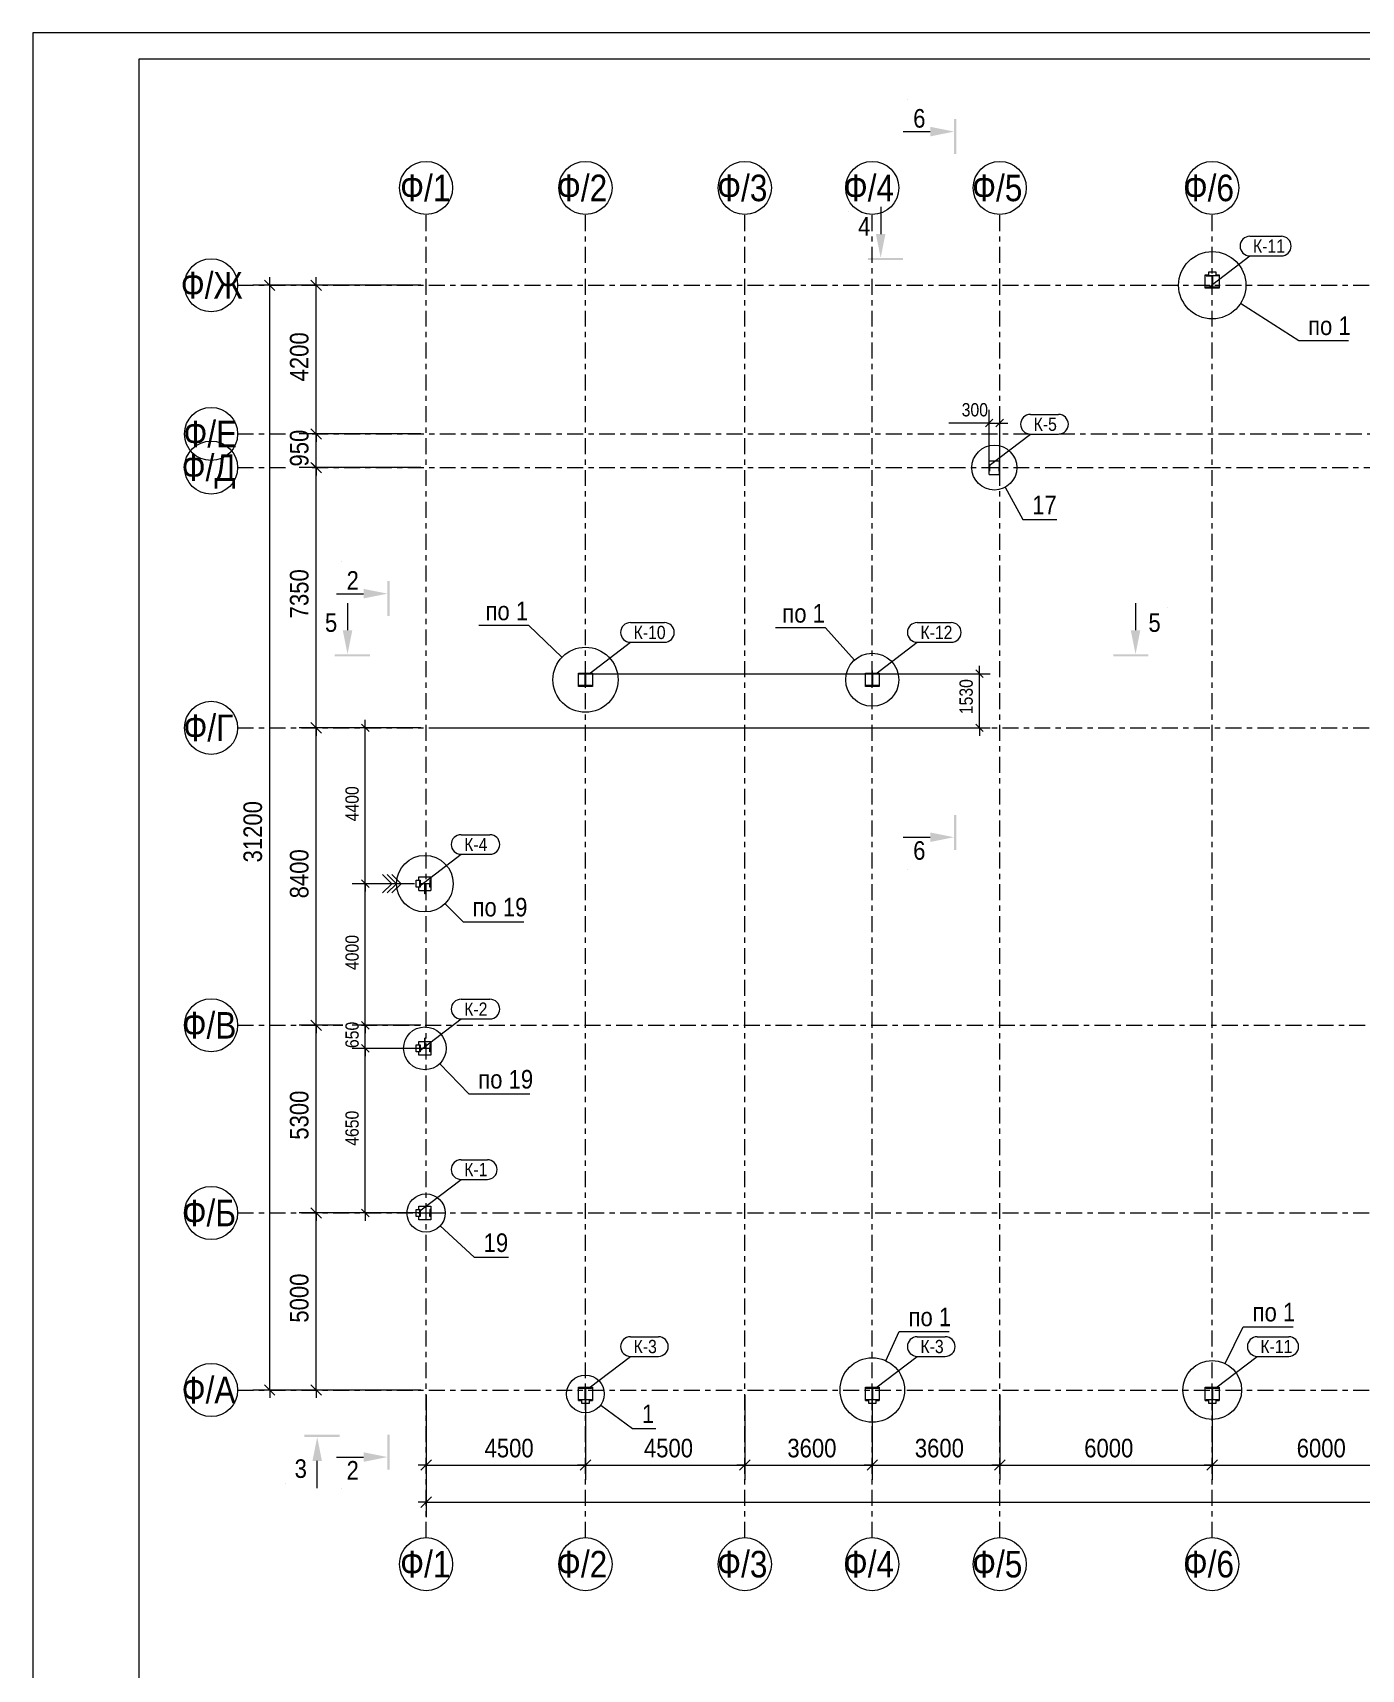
# Model space of a CAD drawing. Header units: millimetres. Extents: x -74 to 1115, y -586 to 256.
# Drawn here: x -74.1 to 176.1, y -52.6 to 255.5 of the extents above; entities that cross this region are included whole.
import ezdxf

# ---------------------------------------------------------------- set-up
doc = ezdxf.new("R2010")
doc.units = ezdxf.units.MM
doc.linetypes.add('XKITLINE00', pattern=[0])
doc.linetypes.add('XKITLINE03', pattern=[6, 3, -1, 1, -1])
for name, color, linetype, lineweight in [('DetailSymbol', 3, 'Continuous', 0), ('DrawingSheet', 5, 'Continuous', 0), ('Part', 2, 'Continuous', 0), ('PartMark', 3, 'Continuous', 0), ('S-GRID', 1, 'Continuous', 0), ('Section', 6, 'Continuous', 0), ('Z-DIMENSIONS', 1, 'Continuous', 0)]:
    doc.layers.add(name, color=color, linetype=linetype, lineweight=lineweight)
doc.styles.add('GOST type A', font='ARIAL.TTF')

msp = doc.modelspace()

# ---------------------------------------------------------------- hatches: boundary and pattern name
at = {"layer": 'Section'}
for points in [[(99.4, 236.93), (94.9, 236.03), (94.9, 237.83)], [(99.82, 239.33), (99.82, 232.73), (99.4, 232.73), (99.4, 239.33)], [(85.58, 213.15), (84.68, 217.65), (86.48, 217.65)], [(89.78, 212.73), (83.18, 212.73), (83.18, 213.15), (89.78, 213.15)], [(-6.85, 152.33), (-6.85, 145.73), (-7.27, 145.73), (-7.27, 152.33)], [(-7.27, 149.93), (-11.77, 149.03), (-11.77, 150.83)], [(-14.79, 138.54), (-15.69, 143.04), (-13.89, 143.04)], [(133.56, 138.54), (132.66, 143.04), (134.46, 143.04)], [(-10.59, 138.12), (-17.19, 138.12), (-17.19, 138.54), (-10.59, 138.54)], [(135.96, 138.12), (129.36, 138.12), (129.36, 138.54), (135.96, 138.54)], [(99.82, 108.28), (99.82, 101.68), (99.4, 101.68), (99.4, 108.28)], [(99.4, 104.08), (94.9, 103.18), (94.9, 104.98)], [(-22.9, -8.43), (-16.3, -8.43), (-16.3, -8.85), (-22.9, -8.85)], [(-20.5, -8.85), (-19.6, -13.35), (-21.4, -13.35)], [(-6.85, -8.42), (-6.85, -15.02), (-7.27, -15.02), (-7.27, -8.42)], [(-7.27, -12.62), (-11.77, -13.52), (-11.77, -11.72)]]:
    msp.add_hatch(color=256, dxfattribs=at).paths.add_polyline_path(points, flags=17)

# ---------------------------------------------------------------- linework, layer by layer
at = {"layer": 'DetailSymbol', "linetype": 'XKITLINE00', "lineweight": 0}
for p, q in [((153.34, 204.6), (164.29, 197.63)), ((164.29, 197.63), (173.68, 197.63)), ((109.02, 169.96), (112.35, 163.88)), ((112.35, 163.88), (118.77, 163.88)), ((19.32, 143.94), (9.93, 143.94)), ((25.57, 137.97), (19.32, 143.94)), ((75.2, 143.49), (65.81, 143.49)), ((80.65, 137.44), (75.2, 143.49)), ((3.56, 91.57), (6.99, 88.17)), ((6.99, 88.17), (18.43, 88.17)), ((2.58, 61.44), (8.07, 55.76)), ((8.07, 55.76), (19.51, 55.76)), ((2.65, 30.9), (9.08, 24.99)), ((9.08, 24.99), (15.5, 24.99)), ((86.54, 5.51), (89.08, 11.02)), ((89.08, 11.02), (98.47, 11.02)), ((150.44, 4.97), (153.85, 11.92)), ((153.85, 11.92), (163.24, 11.92)), ((32.87, -2.83), (38.89, -7.24)), ((38.89, -7.24), (43.25, -7.24))]:
    msp.add_line(p, q, dxfattribs=at)
for centre, radius in [((148, 208), 6.33), ((106.98, 173.67), 4.23), ((30, 133.73), 6.13), ((84, 133.73), 5), ((-0.22, 95.33), 5.33), ((-0.22, 64.33), 4.02), ((0, 33.33), 3.6), ((84, 0), 6.07), ((148, 0), 5.53), ((30, -0.73), 3.55)]:
    msp.add_circle(centre, radius, dxfattribs=at)
at = {"layer": 'DrawingSheet', "linetype": 'XKITLINE00', "lineweight": 0}
for p, q in [((1114.95, 255.55), (-74.05, 255.55)), ((-74.05, 255.55), (-74.05, -585.45)), ((1109.95, 250.55), (-54.05, 250.55)), ((-54.05, 250.55), (-54.05, -580.45))]:
    msp.add_line(p, q, dxfattribs=at)
at = {"layer": 'Part', "linetype": 'XKITLINE00', "lineweight": 0}
for p, q in [((146.7, 207.46), (146.7, 209.99)), ((146.7, 209.99), (147.33, 209.99)), ((146.84, 209.77), (146.84, 209.87)), ((146.84, 209.87), (149.16, 209.87)), ((146.84, 209.77), (147.97, 209.77)), ((147.33, 209.87), (147.33, 210.53)), ((147.33, 210.53), (148.67, 210.53)), ((147.97, 207.69), (147.97, 209.77)), ((149.16, 209.77), (148.03, 209.77)), ((148.03, 209.77), (148.03, 207.69)), ((148.67, 210.53), (148.67, 209.87)), ((148.67, 209.99), (149.3, 209.99)), ((149.16, 209.87), (149.16, 209.77)), ((149.3, 209.99), (149.3, 207.46)), ((149.3, 207.46), (146.7, 207.46)), ((146.84, 207.59), (146.84, 207.69)), ((146.84, 207.69), (147.97, 207.69)), ((149.16, 207.59), (146.84, 207.59)), ((148.03, 207.69), (149.16, 207.69)), ((149.16, 207.69), (149.16, 207.59)), ((106, 174.33), (106, 174.97)), ((106, 174.97), (107.96, 174.97)), ((106, 173), (106, 174.33)), ((106, 174.33), (106.08, 174.33)), ((106.08, 173), (106, 173)), ((106, 172.37), (106, 173)), ((106.08, 174.33), (106.08, 173.69)), ((106.08, 173.69), (107.88, 173.69)), ((107.88, 173.64), (106.08, 173.64)), ((106.08, 173.64), (106.08, 173)), ((107.96, 174.33), (107.88, 174.33)), ((107.88, 174.33), (107.88, 173.69)), ((107.88, 173), (107.88, 173.64)), ((107.96, 173), (107.88, 173)), ((107.96, 174.33), (107.96, 174.97)), ((107.96, 174.33), (107.96, 173)), ((107.96, 172.37), (107.96, 173)), ((106, 172.37), (107.96, 172.37)), ((28.7, 134.99), (29.97, 134.99)), ((28.7, 132.46), (28.7, 134.99)), ((28.84, 134.77), (28.84, 134.87)), ((28.84, 134.87), (31.16, 134.87)), ((29.97, 134.77), (28.84, 134.77)), ((28.84, 132.59), (28.84, 132.69)), ((28.84, 132.69), (29.97, 132.69)), ((31.16, 132.59), (28.84, 132.59)), ((29.33, 134.87), (29.33, 134.92)), ((29.33, 134.92), (30.67, 134.92)), ((29.33, 134.87), (30.67, 134.87)), ((30.03, 135.45), (29.97, 135.45)), ((29.97, 135.45), (29.97, 135.01)), ((29.97, 134.92), (29.97, 135.01)), ((29.97, 135.01), (30.03, 135.01)), ((29.97, 132.69), (29.97, 134.77)), ((30.03, 135.01), (30.03, 135.45)), ((30.03, 134.92), (30.03, 135.01)), ((30.03, 134.99), (31.3, 134.99)), ((31.16, 134.77), (30.03, 134.77)), ((30.03, 134.77), (30.03, 132.69)), ((30.03, 132.69), (31.16, 132.69)), ((30.67, 134.87), (30.67, 134.92)), ((31.16, 134.87), (31.16, 134.77)), ((31.16, 132.69), (31.16, 132.59)), ((31.3, 134.99), (31.3, 132.46)), ((82.7, 134.99), (83.97, 134.99)), ((82.7, 132.46), (82.7, 134.99)), ((82.84, 134.77), (82.84, 134.87)), ((82.84, 134.87), (85.16, 134.87)), ((83.97, 134.77), (82.84, 134.77)), ((82.84, 132.59), (82.84, 132.69)), ((82.84, 132.69), (83.97, 132.69)), ((85.16, 132.59), (82.84, 132.59)), ((83.33, 134.87), (83.33, 134.92)), ((83.33, 134.92), (84.67, 134.92)), ((83.33, 134.87), (84.67, 134.87)), ((84.03, 135.45), (83.97, 135.45)), ((83.97, 135.45), (83.97, 135.01)), ((83.97, 134.92), (83.97, 135.01)), ((83.97, 135.01), (84.03, 135.01)), ((83.97, 132.69), (83.97, 134.77)), ((84.03, 135.01), (84.03, 135.45)), ((84.03, 134.92), (84.03, 135.01)), ((84.03, 134.99), (85.3, 134.99)), ((85.16, 134.77), (84.03, 134.77)), ((84.03, 134.77), (84.03, 132.69)), ((84.03, 132.69), (85.16, 132.69)), ((84.67, 134.87), (84.67, 134.92)), ((85.16, 134.87), (85.16, 134.77)), ((85.16, 132.69), (85.16, 132.59)), ((85.3, 134.99), (85.3, 132.46)), ((31.3, 132.46), (28.7, 132.46)), ((85.3, 132.46), (82.7, 132.46)), ((-1.87, 94.67), (-1.87, 96)), ((-1.87, 96), (-1.2, 96)), ((-1.34, 96), (-1.34, 96.63)), ((-1.34, 96.63), (0.9, 96.63)), ((-1.2, 94.67), (-1.2, 96)), ((-1.2, 96), (-1.12, 96)), ((-1.12, 96), (-1.12, 95.36)), ((0.76, 96), (0.68, 96)), ((0.68, 96), (0.68, 95.36)), ((0.76, 96), (0.76, 94.67)), ((0.9, 96.63), (0.9, 94.03)), ((-1.2, 94.67), (-1.87, 94.67)), ((-1.34, 94.03), (-1.34, 94.67)), ((-1.34, 94.03), (-0.25, 94.03)), ((-1.12, 94.67), (-1.2, 94.67)), ((-1.12, 95.36), (0.68, 95.36)), ((0.68, 95.31), (-1.12, 95.31)), ((-1.12, 95.31), (-1.12, 94.67)), ((-0.25, 93.4), (-0.25, 95.31)), ((-0.25, 94.57), (-0.19, 94.57)), ((-0.19, 93.4), (-0.25, 93.4)), ((-0.19, 95.31), (-0.19, 93.4)), ((-0.19, 94.03), (0.9, 94.03)), ((0.68, 94.67), (0.68, 95.31)), ((0.76, 94.67), (0.68, 94.67)), ((-1.87, 63.67), (-1.87, 65)), ((-1.87, 65), (-1.2, 65)), ((-1.34, 65), (-1.34, 65.63)), ((-1.34, 65.63), (-0.25, 65.63)), ((-1.2, 63.67), (-1.2, 65)), ((-1.2, 65), (-1.12, 65)), ((-1.12, 65), (-1.12, 64.36)), ((-0.19, 66.26), (-0.25, 66.26)), ((-0.25, 64.36), (-0.25, 66.26)), ((-0.25, 65.09), (-0.19, 65.09)), ((-0.19, 64.36), (-0.19, 66.26)), ((-0.19, 65.63), (0.9, 65.63)), ((0.76, 65), (0.68, 65)), ((0.68, 65), (0.68, 64.36)), ((0.76, 65), (0.76, 63.67)), ((0.9, 65.63), (0.9, 63.03)), ((-1.2, 63.67), (-1.87, 63.67)), ((-1.34, 63.03), (-1.34, 63.67)), ((0.9, 63.03), (-1.34, 63.03)), ((-1.12, 63.67), (-1.2, 63.67)), ((-1.12, 64.36), (0.68, 64.36)), ((0.68, 64.31), (-1.12, 64.31)), ((-1.12, 64.31), (-1.12, 63.67)), ((0.68, 63.67), (0.68, 64.31)), ((0.76, 63.67), (0.68, 63.67)), ((-1.87, 32.67), (-1.87, 34)), ((-1.87, 34), (-1.2, 34)), ((-1.34, 34), (-1.34, 34.63)), ((-1.34, 34.63), (0.9, 34.63)), ((-1.2, 32.67), (-1.2, 34)), ((-1.2, 34), (-1.12, 34)), ((-1.12, 34), (-1.12, 33.36)), ((0.76, 34), (0.68, 34)), ((0.68, 34), (0.68, 33.36)), ((0.76, 34), (0.76, 32.67)), ((0.9, 34.63), (0.9, 32.03)), ((-1.2, 32.67), (-1.87, 32.67)), ((-1.34, 32.03), (-1.34, 32.67)), ((0.9, 32.03), (-1.34, 32.03)), ((-1.12, 32.67), (-1.2, 32.67)), ((-1.12, 33.36), (0.68, 33.36)), ((0.68, 33.31), (-1.12, 33.31)), ((-1.12, 33.31), (-1.12, 32.67)), ((0.68, 32.67), (0.68, 33.31)), ((0.76, 32.67), (0.68, 32.67)), ((28.7, 0.54), (31.3, 0.54)), ((28.7, -1.99), (28.7, 0.54)), ((28.84, 0.31), (28.84, 0.41)), ((28.84, 0.41), (31.16, 0.41)), ((29.97, 0.31), (28.84, 0.31)), ((29.97, -1.77), (29.97, 0.31)), ((31.16, 0.31), (30.03, 0.31)), ((30.03, 0.31), (30.03, -1.77)), ((31.16, 0.41), (31.16, 0.31)), ((31.3, 0.54), (31.3, -1.99)), ((82.7, 0.54), (85.3, 0.54)), ((82.7, -1.99), (82.7, 0.54)), ((82.84, 0.31), (82.84, 0.41)), ((82.84, 0.41), (85.16, 0.41)), ((83.97, 0.31), (82.84, 0.31)), ((83.97, -1.77), (83.97, 0.31)), ((85.16, 0.31), (84.03, 0.31)), ((84.03, 0.31), (84.03, -1.77)), ((85.16, 0.41), (85.16, 0.31)), ((85.3, 0.54), (85.3, -1.99)), ((146.7, 0.54), (149.3, 0.54)), ((146.7, -1.99), (146.7, 0.54)), ((146.84, 0.31), (146.84, 0.41)), ((146.84, 0.41), (149.16, 0.41)), ((147.97, 0.31), (146.84, 0.31)), ((147.97, -1.77), (147.97, 0.31)), ((149.16, 0.31), (148.03, 0.31)), ((148.03, 0.31), (148.03, -1.77)), ((149.16, 0.41), (149.16, 0.31)), ((149.3, 0.54), (149.3, -1.99)), ((28.7, -1.99), (29.33, -1.99)), ((28.84, -1.87), (28.84, -1.77)), ((28.84, -1.77), (29.97, -1.77)), ((31.16, -1.87), (28.84, -1.87)), ((29.33, -2.53), (29.33, -1.87)), ((30.67, -2.53), (29.33, -2.53)), ((30.03, -1.77), (31.16, -1.77)), ((30.67, -1.87), (30.67, -2.53)), ((30.67, -1.99), (31.3, -1.99)), ((31.16, -1.77), (31.16, -1.87)), ((82.7, -1.99), (83.33, -1.99)), ((82.84, -1.87), (82.84, -1.77)), ((82.84, -1.77), (83.97, -1.77)), ((85.16, -1.87), (82.84, -1.87)), ((83.33, -2.53), (83.33, -1.87)), ((84.67, -2.53), (83.33, -2.53)), ((84.03, -1.77), (85.16, -1.77)), ((84.67, -1.87), (84.67, -2.53)), ((84.67, -1.99), (85.3, -1.99)), ((85.16, -1.77), (85.16, -1.87)), ((146.7, -1.99), (147.33, -1.99)), ((146.84, -1.87), (146.84, -1.77)), ((146.84, -1.77), (147.97, -1.77)), ((149.16, -1.87), (146.84, -1.87)), ((147.33, -2.53), (147.33, -1.87)), ((148.67, -2.53), (147.33, -2.53)), ((148.03, -1.77), (149.16, -1.77)), ((148.67, -1.87), (148.67, -2.53)), ((148.67, -1.99), (149.3, -1.99)), ((149.16, -1.77), (149.16, -1.87))]:
    msp.add_line(p, q, dxfattribs=at)
at = {"layer": 'PartMark', "linetype": 'XKITLINE00', "lineweight": 0}
for p, q in [((155.08, 217.22), (161.01, 217.22)), ((147.31, 207.59), (155.08, 213.52)), ((155.08, 213.52), (161.01, 213.52)), ((113.78, 183.69), (119.06, 183.69)), ((106, 174.06), (113.78, 179.99)), ((113.78, 179.99), (119.06, 179.99)), ((38.47, 144.49), (44.88, 144.49)), ((92.47, 144.49), (98.88, 144.49)), ((30.69, 134.86), (38.47, 140.79)), ((38.47, 140.79), (44.88, 140.79)), ((84.69, 134.86), (92.47, 140.79)), ((92.47, 140.79), (98.88, 140.79)), ((6.58, 104.56), (12.02, 104.56)), ((-1.2, 94.94), (6.58, 100.86)), ((6.58, 100.86), (12.02, 100.86)), ((6.58, 73.56), (12.02, 73.56)), ((-1.2, 63.94), (6.58, 69.86)), ((6.58, 69.86), (12.02, 69.86)), ((6.58, 43.36), (11.53, 43.36)), ((-1.2, 33.73), (6.58, 39.66)), ((6.58, 39.66), (11.53, 39.66)), ((38.47, 10.04), (43.75, 10.04)), ((92.47, 10.04), (97.75, 10.04)), ((156.47, 10.04), (162.4, 10.04)), ((30.69, 0.41), (38.47, 6.34)), ((38.47, 6.34), (43.75, 6.34)), ((84.69, 0.41), (92.47, 6.34)), ((92.47, 6.34), (97.75, 6.34)), ((148.69, 0.41), (156.47, 6.34)), ((156.47, 6.34), (162.4, 6.34))]:
    msp.add_line(p, q, dxfattribs=at)
for centre, start, end in [((155.08, 215.37), 90, 270), ((161.01, 215.37), 270, 90), ((113.78, 181.84), 90, 270), ((119.06, 181.84), 270, 90), ((38.47, 142.64), 90, 270), ((44.88, 142.64), 270, 90), ((92.47, 142.64), 90, 270), ((98.88, 142.64), 270, 90), ((6.58, 102.71), 90, 270), ((12.02, 102.71), 270, 90), ((6.58, 71.71), 90, 270), ((12.02, 71.71), 270, 90), ((6.58, 41.51), 90, 270), ((11.53, 41.51), 270, 90), ((38.47, 8.19), 90, 270), ((43.75, 8.19), 270, 90), ((92.47, 8.19), 90, 270), ((97.75, 8.19), 270, 90), ((156.47, 8.19), 90, 270), ((162.4, 8.19), 270, 90)]:
    msp.add_arc(centre, 1.85, start, end, dxfattribs=at)
at = {"layer": 'S-GRID', "linetype": 'XKITLINE03', "lineweight": 0}
for p, q in [((0, -27.79), (0, 221.33)), ((30, -27.79), (30, 221.33)), ((60, -27.79), (60, 221.33)), ((84, -27.79), (84, 221.33)), ((108, -27.79), (108, 221.33)), ((148, -27.79), (148, 221.33)), ((-35.48, 208), (504.13, 208)), ((-35.48, 180), (-26.34, 180)), ((-21.44, 180), (113.68, 180)), ((119.16, 180), (504.13, 180)), ((-35.48, 173.67), (-26.34, 173.67)), ((-21.44, 173.67), (504.13, 173.67)), ((-35.48, 124.67), (504.13, 124.67)), ((-35.48, 68.67), (-15.69, 68.67)), ((-12.19, 68.67), (504.13, 68.67)), ((-35.48, 33.33), (504.13, 33.33)), ((-35.48, 0), (504.13, 0))]:
    msp.add_line(p, q, dxfattribs=at)
at = {"layer": 'S-GRID', "linetype": 'XKITLINE00', "lineweight": 0}
for centre in [(0, 226.33), (30, 226.33), (60, 226.33), (84, 226.33), (108, 226.33), (148, 226.33), (-40.48, 208), (-40.48, 180), (-40.48, 173.67), (-40.48, 124.67), (-40.48, 68.67), (-40.48, 33.33), (-40.48, 0), (0, -32.79), (30, -32.79), (60, -32.79), (84, -32.79), (108, -32.79), (148, -32.79)]:
    msp.add_circle(centre, 5, dxfattribs=at)
at = {"layer": 'Section', "linetype": 'XKITLINE00', "lineweight": 0}
for p, q in [((90.7, 242.93), (90.7, 242.93)), ((90.7, 242.93), (90.7, 242.93)), ((89.8, 236.93), (94.9, 236.93)), ((79.58, 221.85), (79.58, 221.85)), ((79.58, 221.85), (79.58, 221.85)), ((85.58, 222.75), (85.58, 217.65)), ((-15.97, 155.93), (-15.97, 155.93)), ((-15.97, 155.93), (-15.97, 155.93)), ((-16.87, 149.93), (-11.77, 149.93)), ((-14.79, 148.14), (-14.79, 143.04)), ((133.56, 148.14), (133.56, 143.04)), ((-20.79, 147.24), (-20.79, 147.24)), ((-20.79, 147.24), (-20.79, 147.24)), ((139.56, 147.24), (139.56, 147.24)), ((139.56, 147.24), (139.56, 147.24)), ((89.8, 104.08), (94.9, 104.08)), ((90.7, 98.08), (90.7, 98.08)), ((90.7, 98.08), (90.7, 98.08)), ((-20.5, -18.45), (-20.5, -13.35)), ((-16.87, -12.62), (-11.77, -12.62)), ((-26.5, -17.55), (-26.5, -17.55)), ((-26.5, -17.55), (-26.5, -17.55)), ((-15.97, -18.62), (-15.97, -18.62)), ((-15.97, -18.62), (-15.97, -18.62))]:
    msp.add_line(p, q, dxfattribs=at)
at = {"layer": 'Z-DIMENSIONS', "linetype": 'XKITLINE00', "lineweight": 0}
for p, q in [((-1, 208), (-32.64, 208)), ((-30.43, 208.99), (-28.45, 207.01)), ((-29.44, 208), (-29.44, 209.5)), ((-29.44, 0), (-29.44, 208)), ((-1, 208), (-23.89, 208)), ((-21.68, 208.99), (-19.7, 207.01)), ((-20.69, 208), (-20.69, 209.5)), ((-20.69, 180), (-20.69, 208)), ((106, 182.06), (98.39, 182.06)), ((106, 182.06), (99.89, 182.06)), ((106.71, 182.77), (105.29, 181.35)), ((106, 174.67), (106, 184.56)), ((106, 182.06), (108, 182.06)), ((108.71, 182.77), (107.29, 181.35)), ((108, 174.67), (108, 184.56)), ((108, 182.06), (109.5, 182.06)), ((-1, 180), (-23.89, 180)), ((-21.68, 180.99), (-19.7, 179.01)), ((-21.68, 180.99), (-19.7, 179.01)), ((-1, 180), (-21.44, 180)), ((-20.69, 180), (-20.69, 181.5)), ((-20.69, 173.67), (-20.69, 180)), ((-20.69, 180), (-20.69, 178.5)), ((-1, 173.67), (-23.89, 173.67)), ((-21.68, 174.66), (-19.7, 172.68)), ((-21.44, 174.42), (-19.7, 172.68)), ((-1, 173.67), (-21.44, 173.67)), ((-20.69, 173.67), (-20.69, 175.17)), ((-20.69, 124.67), (-20.69, 173.67)), ((-20.69, 173.67), (-20.69, 172.17)), ((104.17, 134.87), (104.17, 136.37)), ((29.84, 134.87), (106.17, 134.87)), ((103.47, 135.57), (104.88, 134.16)), ((104.17, 124.67), (104.17, 134.87)), ((-1, 124.67), (-23.89, 124.67)), ((-1, 124.67), (-23.89, 124.67)), ((-21.68, 125.66), (-19.7, 123.68)), ((-21.68, 125.66), (-19.7, 123.68)), ((-20.69, 124.67), (-20.69, 126.17)), ((-20.69, 68.67), (-20.69, 124.67)), ((-20.69, 124.67), (-20.69, 123.17)), ((-1, 124.67), (-13.94, 124.67)), ((-12.14, 125.37), (-10.73, 123.96)), ((-11.44, 124.67), (-11.44, 126.17)), ((-11.44, 95.33), (-11.44, 124.67)), ((1, 124.67), (106.17, 124.67)), ((103.47, 125.37), (104.88, 123.96)), ((104.17, 124.67), (104.17, 123.17)), ((-12.14, 96.04), (-10.73, 94.63)), ((-12.14, 96.04), (-10.73, 94.63)), ((-11.44, 95.33), (-11.44, 96.83)), ((-6.44, 95.33), (-8.19, 97.08)), ((-6.44, 95.33), (-8.19, 97.08)), ((-5.56, 95.33), (-7.31, 97.08)), ((-5.56, 95.33), (-7.31, 97.08)), ((-4.69, 95.33), (-6.44, 97.08)), ((-4.69, 95.33), (-6.44, 97.08)), ((-2.2, 95.33), (-13.94, 95.33)), ((-2.2, 95.33), (-13.94, 95.33)), ((-11.44, 68.67), (-11.44, 95.33)), ((-11.44, 95.33), (-11.44, 93.83)), ((-6.44, 95.33), (-8.19, 93.58)), ((-4.69, 95.33), (-8.19, 95.33)), ((-6.44, 95.33), (-8.19, 93.58)), ((-4.69, 95.33), (-8.19, 95.33)), ((-5.56, 95.33), (-7.31, 93.58)), ((-5.56, 95.33), (-7.31, 93.58)), ((-4.69, 95.33), (-6.44, 93.58)), ((-4.69, 95.33), (-6.44, 93.58)), ((-15.69, 68.67), (-23.89, 68.67)), ((-15.69, 68.67), (-23.89, 68.67)), ((-21.68, 69.66), (-19.7, 67.68)), ((-21.68, 69.66), (-19.7, 67.68)), ((-20.69, 68.67), (-20.69, 70.17)), ((-20.69, 33.33), (-20.69, 68.67)), ((-20.69, 68.67), (-20.69, 67.17)), ((-1, 68.67), (-13.94, 68.67)), ((-1, 68.67), (-12.19, 68.67)), ((-1, 68.67), (-12.19, 68.67)), ((-1, 68.67), (-12.19, 68.67)), ((-12.14, 69.37), (-10.73, 67.96)), ((-12.14, 69.37), (-10.73, 67.96)), ((-11.44, 68.67), (-11.44, 70.17)), ((-11.44, 64.33), (-11.44, 68.67)), ((-11.44, 68.67), (-11.44, 67.17)), ((-12.14, 65.04), (-10.73, 63.63)), ((-12.14, 65.04), (-10.73, 63.63)), ((-11.44, 64.33), (-11.44, 65.83)), ((-0.24, 64.33), (-13.94, 64.33)), ((-0.24, 64.33), (-12.19, 64.33)), ((-11.44, 33.33), (-11.44, 64.33)), ((-11.44, 64.33), (-11.44, 62.83)), ((-21.68, 34.32), (-19.7, 32.34)), ((-21.68, 34.32), (-19.7, 32.34)), ((-20.69, 33.33), (-20.69, 34.83)), ((-12.14, 34.04), (-10.73, 32.63)), ((-1, 33.33), (-23.89, 33.33)), ((-1, 33.33), (-23.89, 33.33)), ((-20.69, 0), (-20.69, 33.33)), ((-20.69, 33.33), (-20.69, 31.83)), ((-1, 33.33), (-13.94, 33.33)), ((-11.44, 33.33), (-11.44, 31.83)), ((-1, 0), (-32.64, 0)), ((-30.43, 0.99), (-28.45, -0.99)), ((-29.44, 0), (-29.44, -1.5)), ((-1, 0), (-23.89, 0)), ((-21.68, 0.99), (-19.7, -0.99)), ((-20.69, 0), (-20.69, -1.5)), ((0, -1), (0, -23.93)), ((0, -1), (0, -16.93)), ((30, -1), (30, -16.93)), ((30, -1), (30, -16.93)), ((60, -1), (60, -16.93)), ((60, -1), (60, -16.93)), ((84, -1), (84, -16.93)), ((84, -1), (84, -16.93)), ((108, -1), (108, -16.93)), ((108, -1), (108, -16.93)), ((148, -1), (148, -16.93)), ((148, -1), (148, -16.93)), ((0, -14.13), (-1.5, -14.13)), ((0.99, -13.14), (-0.99, -15.12)), ((0, -14.13), (30, -14.13)), ((30, -14.13), (28.5, -14.13)), ((30.99, -13.14), (29.01, -15.12)), ((30.99, -13.14), (29.01, -15.12)), ((30, -14.13), (31.5, -14.13)), ((30, -14.13), (60, -14.13)), ((60, -14.13), (58.5, -14.13)), ((60.99, -13.14), (59.01, -15.12)), ((60.99, -13.14), (59.01, -15.12)), ((60, -14.13), (61.5, -14.13)), ((60, -14.13), (84, -14.13)), ((84, -14.13), (82.5, -14.13)), ((84.99, -13.14), (83.01, -15.12)), ((84.99, -13.14), (83.01, -15.12)), ((84, -14.13), (85.5, -14.13)), ((84, -14.13), (108, -14.13)), ((108, -14.13), (106.5, -14.13)), ((108.99, -13.14), (107.01, -15.12)), ((108.99, -13.14), (107.01, -15.12)), ((108, -14.13), (109.5, -14.13)), ((108, -14.13), (148, -14.13)), ((148, -14.13), (146.5, -14.13)), ((148.99, -13.14), (147.01, -15.12)), ((148.99, -13.14), (147.01, -15.12)), ((148, -14.13), (149.5, -14.13)), ((148, -14.13), (188, -14.13)), ((0, -21.13), (-1.5, -21.13)), ((0.99, -20.14), (-0.99, -22.12)), ((0, -21.13), (490.8, -21.13))]:
    msp.add_line(p, q, dxfattribs=at)
at = {"layer": 'Z-DIMENSIONS'}
for p in [(-29.44, 208), (-20.69, 208), (106, 182.06), (108, 182.06), (-20.69, 180), (-20.69, 180), (-20.69, 173.67), (-20.69, 173.67), (104.17, 134.87), (-20.69, 124.67), (-20.69, 124.67), (-11.44, 124.67), (104.17, 124.67), (-11.44, 95.33), (-11.44, 95.33), (-20.69, 68.67), (-20.69, 68.67), (-11.44, 68.67), (-11.44, 68.67), (-11.44, 64.33), (-11.44, 64.33), (-20.69, 33.33), (-20.69, 33.33), (-11.44, 33.33), (-29.44, 0), (-20.69, 0), (0, -14.13), (30, -14.13), (30, -14.13), (60, -14.13), (60, -14.13), (84, -14.13), (84, -14.13), (108, -14.13), (108, -14.13), (148, -14.13), (148, -14.13), (0, -21.13)]:
    msp.add_point(p, dxfattribs=at)

# ---------------------------------------------------------------- texts
at = {"layer": 'DetailSymbol', "style": 'GOST type A', "width": 0.85}
for s, p in [('по 1', (166.04, 198.63)), ('17', (114.1, 164.88)), ('по 1', (11.18, 144.94)), ('по 1', (67.06, 144.49)), ('по 19', (8.74, 89.17)), ('по 19', (9.82, 56.76)), ('19', (10.83, 25.99)), ('по 1', (90.83, 12.02)), ('по 1', (155.6, 12.92)), ('1', (40.64, -6.24))]:
    msp.add_text(s, height=3.5, dxfattribs=at).set_placement(p)
at = {"layer": 'PartMark', "style": 'GOST type A', "width": 0.85}
for s, p in [('К-11', (155.68, 214.12)), ('К-5', (114.38, 180.59)), ('К-10', (39.07, 141.39)), ('К-12', (93.07, 141.39)), ('К-4', (7.18, 101.46)), ('К-2', (7.18, 70.46)), ('К-1', (7.18, 40.26)), ('К-3', (39.07, 6.94)), ('К-3', (93.07, 6.94)), ('К-11', (157.07, 6.94))]:
    msp.add_text(s, height=2.5, dxfattribs=at).set_placement(p)
at = {"layer": 'S-GRID', "style": 'GOST type A', "width": 0.85}
for s, p in [('Ф/1', (-4.89, 223.83)), ('Ф/2', (24.63, 223.83)), ('Ф/3', (54.79, 223.83)), ('Ф/4', (78.63, 223.83)), ('Ф/5', (102.79, 223.83)), ('Ф/6', (142.63, 223.83)), ('Ф/Ж', (-46.18, 205.5)), ('Ф/Е', (-45.69, 177.5)), ('Ф/Д', (-46.02, 171.17)), ('Ф/Г', (-45.69, 122.17)), ('Ф/В', (-45.85, 66.17)), ('Ф/Б', (-45.85, 30.83)), ('Ф/А', (-46.02, -2.5)), ('Ф/1', (-4.89, -35.29)), ('Ф/2', (24.63, -35.29)), ('Ф/3', (54.79, -35.29)), ('Ф/4', (78.63, -35.29)), ('Ф/5', (102.79, -35.29)), ('Ф/6', (142.63, -35.29))]:
    msp.add_text(s, height=5, dxfattribs=at).set_placement(p)
at = {"layer": 'Section', "style": 'GOST type A', "width": 0.85}
for s, p in [('6', (91.7, 237.68)), ('4', (81.33, 217.35)), ('2', (-14.97, 150.68)), ('5', (-19.04, 142.74)), ('5', (135.99, 142.74)), ('6', (91.7, 99.83)), ('3', (-24.75, -16.55)), ('2', (-14.97, -16.87))]:
    msp.add_text(s, height=3.5, dxfattribs=at).set_placement(p)
at = {"layer": 'Z-DIMENSIONS', "style": 'GOST type A', "width": 0.85}
for s, height, p in [('4200', 3.5, (-22.14, 189.9)), ('950', 3.5, (-22.14, 173.87)), ('7350', 3.5, (-22.14, 145.29)), ('1530', 2.5, (102.92, 127.24)), ('4400', 2.5, (-12.69, 107.07)), ('31200', 3.5, (-30.89, 99.33)), ('8400', 3.5, (-22.14, 92.57)), ('4000', 2.5, (-12.69, 79.07)), ('650', 2.5, (-12.69, 64.38)), ('5300', 3.5, (-22.14, 47.12)), ('4650', 2.5, (-12.69, 45.98)), ('5000', 3.5, (-22.14, 12.68))]:
    msp.add_text(s, height=height, rotation=90.0002, dxfattribs=at).set_placement(p)
for s, height, p in [('300', 2.5, (100.83, 183.31)), ('4500', 3.5, (11.01, -12.68)), ('4500', 3.5, (41.01, -12.68)), ('3600', 3.5, (68.01, -12.68)), ('3600', 3.5, (92.01, -12.68)), ('6000', 3.5, (123.9, -12.68)), ('6000', 3.5, (163.9, -12.68))]:
    msp.add_text(s, height=height, dxfattribs=at).set_placement(p)

doc.saveas('drawing.dxf')
